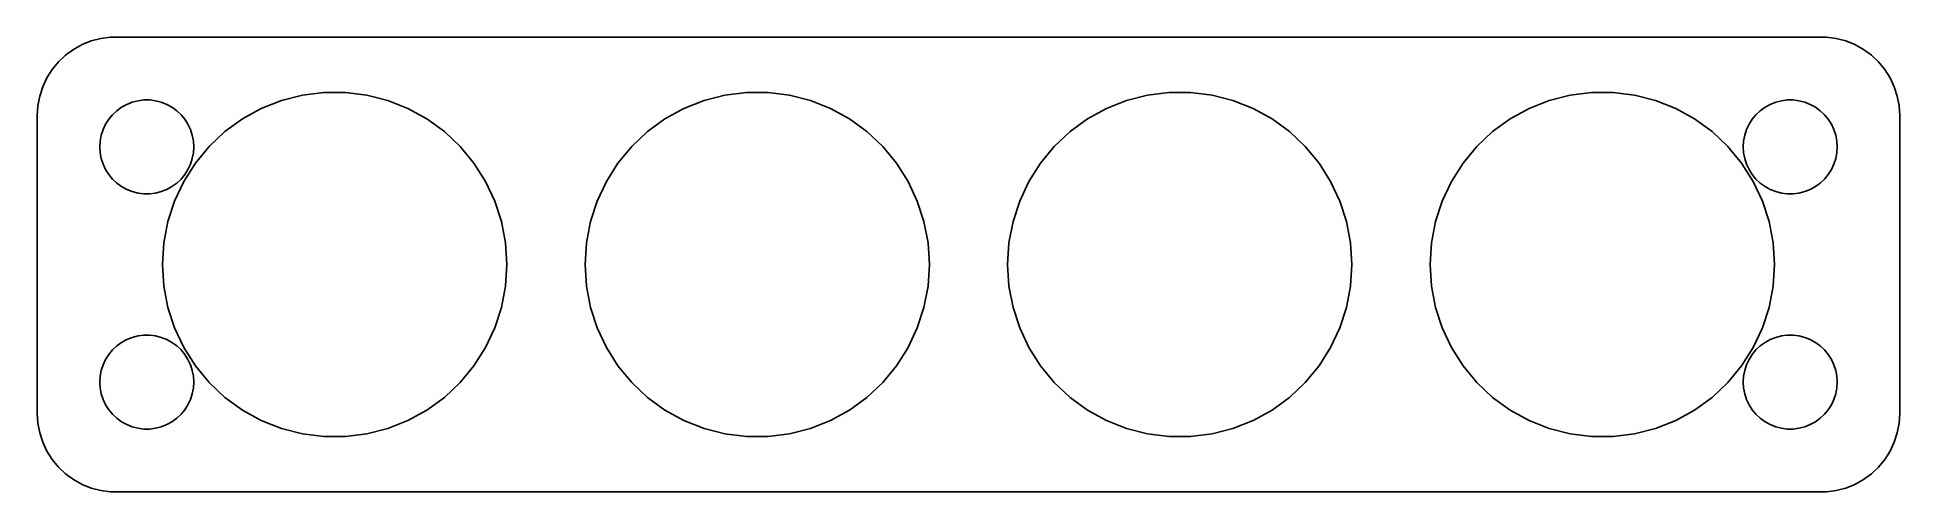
# Model space of a CAD drawing. Header units: metres. Extents: x -60 to 60, y -14 to 14.
import ezdxf

# ---------------------------------------------------------------- set-up
doc = ezdxf.new("R2010")
doc.units = ezdxf.units.M

msp = doc.modelspace()

# ---------------------------------------------------------------- linework, layer by layer
for p, q in [((-55.4369, 14.4114), (-56.0451, 14.2553)), ((-54.8139, 14.4901), (-55.4369, 14.4114)), ((54.8139, 14.4901), (-54.8139, 14.4901)), ((55.4369, 14.4114), (54.8139, 14.4901)), ((56.0451, 14.2553), (55.4369, 14.4114)), ((-57.6871, 13.3526), (-58.1448, 12.9227)), ((-57.1791, 13.7216), (-57.6871, 13.3526)), ((-56.6289, 14.0241), (-57.1791, 13.7216)), ((-56.0451, 14.2553), (-56.6289, 14.0241)), ((56.6289, 14.0241), (56.0451, 14.2553)), ((57.1791, 13.7216), (56.6289, 14.0241)), ((57.6871, 13.3526), (57.1791, 13.7216)), ((58.1448, 12.9227), (57.6871, 13.3526)), ((-58.8815, 11.9088), (-59.1489, 11.3406)), ((-58.5451, 12.4389), (-58.8815, 11.9088)), ((-58.1448, 12.9227), (-58.5451, 12.4389)), ((58.5451, 12.4389), (58.1448, 12.9227)), ((58.8815, 11.9088), (58.5451, 12.4389)), ((59.1489, 11.3406), (58.8815, 11.9088)), ((-59.3429, 10.7434), (-59.4606, 10.1267)), ((-59.1489, 11.3406), (-59.3429, 10.7434)), ((-43.8992, 10.4616), (-42.5612, 10.8051)), ((-42.5612, 10.8051), (-41.1907, 10.9783)), ((-41.1907, 10.9783), (-39.8093, 10.9783)), ((-39.8093, 10.9783), (-38.4388, 10.8051)), ((-38.4388, 10.8051), (-37.1008, 10.4616)), ((-16.8992, 10.4616), (-15.5612, 10.8051)), ((-15.5612, 10.8051), (-14.1907, 10.9783)), ((-14.1907, 10.9783), (-12.8093, 10.9783)), ((-12.8093, 10.9783), (-11.4388, 10.8051)), ((-11.4388, 10.8051), (-10.1008, 10.4616)), ((10.1008, 10.4616), (11.4388, 10.8051)), ((11.4388, 10.8051), (12.8093, 10.9783)), ((12.8093, 10.9783), (14.1907, 10.9783)), ((14.1907, 10.9783), (15.5612, 10.8051)), ((15.5612, 10.8051), (16.8992, 10.4616)), ((37.1008, 10.4616), (38.4388, 10.8051)), ((38.4388, 10.8051), (39.8093, 10.9783)), ((39.8093, 10.9783), (41.1907, 10.9783)), ((41.1907, 10.9783), (42.5612, 10.8051)), ((42.5612, 10.8051), (43.8992, 10.4616)), ((59.3429, 10.7434), (59.1489, 11.3406)), ((59.4606, 10.1267), (59.3429, 10.7434)), ((-59.4606, 10.1267), (-59.5, 9.5)), ((-54.927, 9.26335), (-54.6869, 9.55363)), ((-54.6869, 9.55363), (-54.4123, 9.81154)), ((-54.4123, 9.81154), (-54.1075, 10.033)), ((-54.1075, 10.033), (-53.7773, 10.2145)), ((-53.7773, 10.2145), (-53.427, 10.3532)), ((-53.427, 10.3532), (-53.0621, 10.4469)), ((-53.0621, 10.4469), (-52.6884, 10.4941)), ((-52.6884, 10.4941), (-52.3116, 10.4941)), ((-52.3116, 10.4941), (-51.9379, 10.4469)), ((-51.9379, 10.4469), (-51.5729, 10.3532)), ((-51.5729, 10.3532), (-51.2227, 10.2145)), ((-51.2227, 10.2145), (-50.8925, 10.033)), ((-50.8925, 10.033), (-50.5877, 9.81154)), ((-50.5877, 9.81154), (-50.3131, 9.55363)), ((-50.3131, 9.55363), (-50.0729, 9.26335)), ((-46.3941, 9.2876), (-45.1836, 9.95309)), ((-45.1836, 9.95309), (-43.8992, 10.4616)), ((-37.1008, 10.4616), (-35.8164, 9.95309)), ((-35.8164, 9.95309), (-34.6059, 9.2876)), ((-19.3941, 9.2876), (-18.1836, 9.95309)), ((-18.1836, 9.95309), (-16.8992, 10.4616)), ((-10.1008, 10.4616), (-8.81642, 9.95309)), ((-8.81642, 9.95309), (-7.6059, 9.2876)), ((7.6059, 9.2876), (8.81642, 9.95309)), ((8.81642, 9.95309), (10.1008, 10.4616)), ((16.8992, 10.4616), (18.1836, 9.95309)), ((18.1836, 9.95309), (19.3941, 9.2876)), ((34.6059, 9.2876), (35.8164, 9.95309)), ((35.8164, 9.95309), (37.1008, 10.4616)), ((43.8992, 10.4616), (45.1836, 9.95309)), ((45.1836, 9.95309), (46.3941, 9.2876)), ((50.0729, 9.26335), (50.3131, 9.55363)), ((50.3131, 9.55363), (50.5877, 9.81154)), ((50.5877, 9.81154), (50.8925, 10.033)), ((50.8925, 10.033), (51.2227, 10.2145)), ((51.2227, 10.2145), (51.5729, 10.3532)), ((51.5729, 10.3532), (51.9379, 10.4469)), ((51.9379, 10.4469), (52.3116, 10.4941)), ((52.3116, 10.4941), (52.6884, 10.4941)), ((52.6884, 10.4941), (53.0621, 10.4469)), ((53.0621, 10.4469), (53.427, 10.3532)), ((53.427, 10.3532), (53.7773, 10.2145)), ((53.7773, 10.2145), (54.1075, 10.033)), ((54.1075, 10.033), (54.4123, 9.81154)), ((54.4123, 9.81154), (54.6869, 9.55363)), ((54.6869, 9.55363), (54.927, 9.26335)), ((59.5, 9.5), (59.4606, 10.1267)), ((-59.5, 9.5), (-59.5, -9.5)), ((-55.4057, 8.24606), (-55.2893, 8.60437)), ((-55.2893, 8.60437), (-55.1289, 8.94525)), ((-55.1289, 8.94525), (-54.927, 9.26335)), ((-50.0729, 9.26335), (-49.8711, 8.94525)), ((-49.8711, 8.94525), (-49.7107, 8.60437)), ((-49.7107, 8.60437), (-49.5942, 8.24606)), ((-48.5186, 7.53001), (-47.5117, 8.47563)), ((-47.5117, 8.47563), (-46.3941, 9.2876)), ((-34.6059, 9.2876), (-33.4883, 8.47563)), ((-33.4883, 8.47563), (-32.4813, 7.53001)), ((-21.5186, 7.53001), (-20.5117, 8.47563)), ((-20.5117, 8.47563), (-19.3941, 9.2876)), ((-7.6059, 9.2876), (-6.48833, 8.47563)), ((-6.48833, 8.47563), (-5.48134, 7.53001)), ((5.48134, 7.53001), (6.48833, 8.47563)), ((6.48833, 8.47563), (7.6059, 9.2876)), ((19.3941, 9.2876), (20.5117, 8.47563)), ((20.5117, 8.47563), (21.5186, 7.53001)), ((32.4813, 7.53001), (33.4883, 8.47563)), ((33.4883, 8.47563), (34.6059, 9.2876)), ((46.3941, 9.2876), (47.5117, 8.47563)), ((47.5117, 8.47563), (48.5186, 7.53001)), ((49.5942, 8.24606), (49.7107, 8.60437)), ((49.7107, 8.60437), (49.8711, 8.94525)), ((49.8711, 8.94525), (50.0729, 9.26335)), ((54.927, 9.26335), (55.1289, 8.94525)), ((55.1289, 8.94525), (55.2893, 8.60437)), ((55.2893, 8.60437), (55.4057, 8.24606)), ((59.5, -9.5), (59.5, 9.5)), ((-55.5, 7.5), (-55.4763, 7.87599)), ((-55.4763, 7.12399), (-55.5, 7.5)), ((-55.4763, 7.87599), (-55.4057, 8.24606)), ((-49.5942, 8.24606), (-49.5237, 7.87599)), ((-49.5237, 7.87599), (-49.5, 7.5)), ((-49.5, 7.5), (-49.5237, 7.12399)), ((-49.3992, 6.46564), (-48.5186, 7.53001)), ((-32.4813, 7.53001), (-31.6008, 6.46564)), ((-22.3992, 6.46564), (-21.5186, 7.53001)), ((-5.48134, 7.53001), (-4.6008, 6.46564)), ((4.6008, 6.46564), (5.48134, 7.53001)), ((21.5186, 7.53001), (22.3992, 6.46564)), ((31.6008, 6.46564), (32.4813, 7.53001)), ((48.5186, 7.53001), (49.3992, 6.46564)), ((49.5, 7.5), (49.5237, 7.87599)), ((49.5237, 7.12399), (49.5, 7.5)), ((49.5237, 7.87599), (49.5942, 8.24606)), ((55.4057, 8.24606), (55.4763, 7.87599)), ((55.4763, 7.87599), (55.5, 7.5)), ((55.5, 7.5), (55.4763, 7.12399)), ((-55.4057, 6.75392), (-55.4763, 7.12399)), ((-55.2893, 6.39561), (-55.4057, 6.75392)), ((-55.1289, 6.05473), (-55.2893, 6.39561)), ((-54.927, 5.73663), (-55.1289, 6.05473)), ((-50.1394, 5.29929), (-49.3992, 6.46564)), ((-49.8711, 6.05473), (-50.0729, 5.73663)), ((-49.7107, 6.39561), (-49.8711, 6.05473)), ((-49.5942, 6.75392), (-49.7107, 6.39561)), ((-49.5237, 7.12399), (-49.5942, 6.75392)), ((-31.6008, 6.46564), (-30.8606, 5.29929)), ((-23.1394, 5.29929), (-22.3992, 6.46564)), ((-4.6008, 6.46564), (-3.86063, 5.29929)), ((3.86063, 5.29929), (4.6008, 6.46564)), ((22.3992, 6.46564), (23.1394, 5.29929)), ((30.8606, 5.29929), (31.6008, 6.46564)), ((49.3992, 6.46564), (50.1394, 5.29929)), ((49.5942, 6.75392), (49.5237, 7.12399)), ((49.7107, 6.39561), (49.5942, 6.75392)), ((49.8711, 6.05473), (49.7107, 6.39561)), ((50.0729, 5.73663), (49.8711, 6.05473)), ((55.1289, 6.05473), (54.927, 5.73663)), ((55.2893, 6.39561), (55.1289, 6.05473)), ((55.4057, 6.75392), (55.2893, 6.39561)), ((55.4763, 7.12399), (55.4057, 6.75392)), ((-54.6869, 5.44635), (-54.927, 5.73663)), ((-54.4123, 5.18845), (-54.6869, 5.44635)), ((-54.1075, 4.96701), (-54.4123, 5.18845)), ((-53.7773, 4.78551), (-54.1075, 4.96701)), ((-53.427, 4.64682), (-53.7773, 4.78551)), ((-51.2227, 4.78551), (-51.5729, 4.64682)), ((-50.8925, 4.96701), (-51.2227, 4.78551)), ((-50.5877, 5.18845), (-50.8925, 4.96701)), ((-50.7275, 4.04936), (-50.1394, 5.29929)), ((-50.3131, 5.44635), (-50.5877, 5.18845)), ((-50.0729, 5.73663), (-50.3131, 5.44635)), ((-30.8606, 5.29929), (-30.2724, 4.04936)), ((-23.7275, 4.04936), (-23.1394, 5.29929)), ((-3.86063, 5.29929), (-3.27245, 4.04936)), ((3.27245, 4.04936), (3.86063, 5.29929)), ((23.1394, 5.29929), (23.7275, 4.04936)), ((30.2724, 4.04936), (30.8606, 5.29929)), ((50.3131, 5.44635), (50.0729, 5.73663)), ((50.1394, 5.29929), (50.7275, 4.04936)), ((50.5877, 5.18845), (50.3131, 5.44635)), ((50.8925, 4.96701), (50.5877, 5.18845)), ((51.2227, 4.78551), (50.8925, 4.96701)), ((51.5729, 4.64682), (51.2227, 4.78551)), ((53.7773, 4.78551), (53.427, 4.64682)), ((54.1075, 4.96701), (53.7773, 4.78551)), ((54.4123, 5.18845), (54.1075, 4.96701)), ((54.6869, 5.44635), (54.4123, 5.18845)), ((54.927, 5.73663), (54.6869, 5.44635)), ((-53.0621, 4.55313), (-53.427, 4.64682)), ((-52.6884, 4.50591), (-53.0621, 4.55313)), ((-52.3116, 4.50591), (-52.6884, 4.50591)), ((-51.9379, 4.55313), (-52.3116, 4.50591)), ((-51.5729, 4.64682), (-51.9379, 4.55313)), ((-51.1544, 2.73558), (-50.7275, 4.04936)), ((-30.2724, 4.04936), (-29.8456, 2.73558)), ((-24.1544, 2.73558), (-23.7275, 4.04936)), ((-3.27245, 4.04936), (-2.84558, 2.73558)), ((2.84558, 2.73558), (3.27245, 4.04936)), ((23.7275, 4.04936), (24.1544, 2.73558)), ((29.8456, 2.73558), (30.2724, 4.04936)), ((50.7275, 4.04936), (51.1544, 2.73558)), ((51.9379, 4.55313), (51.5729, 4.64682)), ((52.3116, 4.50591), (51.9379, 4.55313)), ((52.6884, 4.50591), (52.3116, 4.50591)), ((53.0621, 4.55313), (52.6884, 4.50591)), ((53.427, 4.64682), (53.0621, 4.55313)), ((-51.4133, 1.37866), (-51.1544, 2.73558)), ((-29.8456, 2.73558), (-29.5867, 1.37866)), ((-24.4133, 1.37866), (-24.1544, 2.73558)), ((-2.84558, 2.73558), (-2.58673, 1.37866)), ((2.58673, 1.37866), (2.84558, 2.73558)), ((24.1544, 2.73558), (24.4133, 1.37866)), ((29.5867, 1.37866), (29.8456, 2.73558)), ((51.1544, 2.73558), (51.4133, 1.37866)), ((-51.5, 0), (-51.4133, 1.37866)), ((-29.5867, 1.37866), (-29.5, 0)), ((-24.5, 0), (-24.4133, 1.37866)), ((-2.58673, 1.37866), (-2.5, 0)), ((2.5, 0), (2.58673, 1.37866)), ((24.4133, 1.37866), (24.5, 0)), ((29.5, 0), (29.5867, 1.37866)), ((51.4133, 1.37866), (51.5, 0)), ((-51.4133, -1.37866), (-51.5, 0)), ((-29.5, 0), (-29.5867, -1.37866)), ((-24.4133, -1.37866), (-24.5, 0)), ((-2.5, 0), (-2.58673, -1.37866)), ((2.58673, -1.37866), (2.5, 0)), ((24.5, 0), (24.4133, -1.37866)), ((29.5867, -1.37866), (29.5, 0)), ((51.5, 0), (51.4133, -1.37866)), ((-51.1544, -2.73558), (-51.4133, -1.37866)), ((-29.5867, -1.37866), (-29.8456, -2.73558)), ((-24.1544, -2.73558), (-24.4133, -1.37866)), ((-2.58673, -1.37866), (-2.84558, -2.73558)), ((2.84558, -2.73558), (2.58673, -1.37866)), ((24.4133, -1.37866), (24.1544, -2.73558)), ((29.8456, -2.73558), (29.5867, -1.37866)), ((51.4133, -1.37866), (51.1544, -2.73558)), ((-50.7275, -4.04936), (-51.1544, -2.73558)), ((-29.8456, -2.73558), (-30.2724, -4.04936)), ((-23.7275, -4.04936), (-24.1544, -2.73558)), ((-2.84558, -2.73558), (-3.27245, -4.04936)), ((3.27245, -4.04936), (2.84558, -2.73558)), ((24.1544, -2.73558), (23.7275, -4.04936)), ((30.2724, -4.04936), (29.8456, -2.73558)), ((51.1544, -2.73558), (50.7275, -4.04936)), ((-53.7773, -4.78551), (-53.427, -4.64682)), ((-53.427, -4.64682), (-53.0621, -4.55313)), ((-53.0621, -4.55313), (-52.6884, -4.50591)), ((-52.6884, -4.50591), (-52.3116, -4.50591)), ((-52.3116, -4.50591), (-51.9379, -4.55313)), ((-51.9379, -4.55313), (-51.5729, -4.64682)), ((-51.5729, -4.64682), (-51.2227, -4.78551)), ((-50.1394, -5.29929), (-50.7275, -4.04936)), ((-30.2724, -4.04936), (-30.8606, -5.29929)), ((-23.1394, -5.29929), (-23.7275, -4.04936)), ((-3.27245, -4.04936), (-3.86063, -5.29929)), ((3.86063, -5.29929), (3.27245, -4.04936)), ((23.7275, -4.04936), (23.1394, -5.29929)), ((30.8606, -5.29929), (30.2724, -4.04936)), ((50.7275, -4.04936), (50.1394, -5.29929)), ((51.2227, -4.78551), (51.5729, -4.64682)), ((51.5729, -4.64682), (51.9379, -4.55313)), ((51.9379, -4.55313), (52.3116, -4.50591)), ((52.3116, -4.50591), (52.6884, -4.50591)), ((52.6884, -4.50591), (53.0621, -4.55313)), ((53.0621, -4.55313), (53.427, -4.64682)), ((53.427, -4.64682), (53.7773, -4.78551)), ((-55.1289, -6.05473), (-54.927, -5.73663)), ((-54.927, -5.73663), (-54.6869, -5.44635)), ((-54.6869, -5.44635), (-54.4123, -5.18845)), ((-54.4123, -5.18845), (-54.1075, -4.96701)), ((-54.1075, -4.96701), (-53.7773, -4.78551)), ((-51.2227, -4.78551), (-50.8925, -4.96701)), ((-50.8925, -4.96701), (-50.5877, -5.18845)), ((-50.5877, -5.18845), (-50.3131, -5.44635)), ((-50.3131, -5.44635), (-50.0729, -5.73663)), ((-49.3992, -6.46564), (-50.1394, -5.29929)), ((-50.0729, -5.73663), (-49.8711, -6.05473)), ((-30.8606, -5.29929), (-31.6008, -6.46564)), ((-22.3992, -6.46564), (-23.1394, -5.29929)), ((-3.86063, -5.29929), (-4.6008, -6.46564)), ((4.6008, -6.46564), (3.86063, -5.29929)), ((23.1394, -5.29929), (22.3992, -6.46564)), ((31.6008, -6.46564), (30.8606, -5.29929)), ((50.1394, -5.29929), (49.3992, -6.46564)), ((49.8711, -6.05473), (50.0729, -5.73663)), ((50.0729, -5.73663), (50.3131, -5.44635)), ((50.3131, -5.44635), (50.5877, -5.18845)), ((50.5877, -5.18845), (50.8925, -4.96701)), ((50.8925, -4.96701), (51.2227, -4.78551)), ((53.7773, -4.78551), (54.1075, -4.96701)), ((54.1075, -4.96701), (54.4123, -5.18845)), ((54.4123, -5.18845), (54.6869, -5.44635)), ((54.6869, -5.44635), (54.927, -5.73663)), ((54.927, -5.73663), (55.1289, -6.05473)), ((-55.5, -7.5), (-55.4763, -7.12399)), ((-55.4763, -7.12399), (-55.4057, -6.75392)), ((-55.4057, -6.75392), (-55.2893, -6.39561)), ((-55.2893, -6.39561), (-55.1289, -6.05473)), ((-49.8711, -6.05473), (-49.7107, -6.39561)), ((-49.7107, -6.39561), (-49.5942, -6.75392)), ((-49.5942, -6.75392), (-49.5237, -7.12399)), ((-49.5237, -7.12399), (-49.5, -7.5)), ((-48.5186, -7.53001), (-49.3992, -6.46564)), ((-31.6008, -6.46564), (-32.4813, -7.53001)), ((-21.5186, -7.53001), (-22.3992, -6.46564)), ((-4.6008, -6.46564), (-5.48134, -7.53001)), ((5.48134, -7.53001), (4.6008, -6.46564)), ((22.3992, -6.46564), (21.5186, -7.53001)), ((32.4813, -7.53001), (31.6008, -6.46564)), ((49.3992, -6.46564), (48.5186, -7.53001)), ((49.5, -7.5), (49.5237, -7.12399)), ((49.5237, -7.12399), (49.5942, -6.75392)), ((49.5942, -6.75392), (49.7107, -6.39561)), ((49.7107, -6.39561), (49.8711, -6.05473)), ((55.1289, -6.05473), (55.2893, -6.39561)), ((55.2893, -6.39561), (55.4057, -6.75392)), ((55.4057, -6.75392), (55.4763, -7.12399)), ((55.4763, -7.12399), (55.5, -7.5)), ((-55.4763, -7.87599), (-55.5, -7.5)), ((-55.4057, -8.24606), (-55.4763, -7.87599)), ((-55.2893, -8.60437), (-55.4057, -8.24606)), ((-49.5942, -8.24606), (-49.7107, -8.60437)), ((-49.5237, -7.87599), (-49.5942, -8.24606)), ((-49.5, -7.5), (-49.5237, -7.87599)), ((-47.5117, -8.47563), (-48.5186, -7.53001)), ((-32.4813, -7.53001), (-33.4883, -8.47563)), ((-20.5117, -8.47563), (-21.5186, -7.53001)), ((-5.48134, -7.53001), (-6.48833, -8.47563)), ((6.48833, -8.47563), (5.48134, -7.53001)), ((21.5186, -7.53001), (20.5117, -8.47563)), ((33.4883, -8.47563), (32.4813, -7.53001)), ((48.5186, -7.53001), (47.5117, -8.47563)), ((49.5237, -7.87599), (49.5, -7.5)), ((49.5942, -8.24606), (49.5237, -7.87599)), ((49.7107, -8.60437), (49.5942, -8.24606)), ((55.4057, -8.24606), (55.2893, -8.60437)), ((55.4763, -7.87599), (55.4057, -8.24606)), ((55.5, -7.5), (55.4763, -7.87599)), ((-59.5, -9.5), (-59.4606, -10.1267)), ((-55.1289, -8.94525), (-55.2893, -8.60437)), ((-54.927, -9.26335), (-55.1289, -8.94525)), ((-54.6869, -9.55363), (-54.927, -9.26335)), ((-50.0729, -9.26335), (-50.3131, -9.55363)), ((-49.8711, -8.94525), (-50.0729, -9.26335)), ((-49.7107, -8.60437), (-49.8711, -8.94525)), ((-46.3941, -9.2876), (-47.5117, -8.47563)), ((-45.1836, -9.95309), (-46.3941, -9.2876)), ((-34.6059, -9.2876), (-35.8164, -9.95309)), ((-33.4883, -8.47563), (-34.6059, -9.2876)), ((-19.3941, -9.2876), (-20.5117, -8.47563)), ((-18.1836, -9.95309), (-19.3941, -9.2876)), ((-7.6059, -9.2876), (-8.81642, -9.95309)), ((-6.48833, -8.47563), (-7.6059, -9.2876)), ((7.6059, -9.2876), (6.48833, -8.47563)), ((8.81642, -9.95309), (7.6059, -9.2876)), ((19.3941, -9.2876), (18.1836, -9.95309)), ((20.5117, -8.47563), (19.3941, -9.2876)), ((34.6059, -9.2876), (33.4883, -8.47563)), ((35.8164, -9.95309), (34.6059, -9.2876)), ((46.3941, -9.2876), (45.1836, -9.95309)), ((47.5117, -8.47563), (46.3941, -9.2876)), ((49.8711, -8.94525), (49.7107, -8.60437)), ((50.0729, -9.26335), (49.8711, -8.94525)), ((50.3131, -9.55363), (50.0729, -9.26335)), ((54.927, -9.26335), (54.6869, -9.55363)), ((55.1289, -8.94525), (54.927, -9.26335)), ((55.2893, -8.60437), (55.1289, -8.94525)), ((59.4606, -10.1267), (59.5, -9.5)), ((-59.4606, -10.1267), (-59.3429, -10.7434)), ((-54.4123, -9.81154), (-54.6869, -9.55363)), ((-54.1075, -10.033), (-54.4123, -9.81154)), ((-53.7773, -10.2145), (-54.1075, -10.033)), ((-53.427, -10.3532), (-53.7773, -10.2145)), ((-53.0621, -10.4469), (-53.427, -10.3532)), ((-52.6884, -10.4941), (-53.0621, -10.4469)), ((-52.3116, -10.4941), (-52.6884, -10.4941)), ((-51.9379, -10.4469), (-52.3116, -10.4941)), ((-51.5729, -10.3532), (-51.9379, -10.4469)), ((-51.2227, -10.2145), (-51.5729, -10.3532)), ((-50.8925, -10.033), (-51.2227, -10.2145)), ((-50.5877, -9.81154), (-50.8925, -10.033)), ((-50.3131, -9.55363), (-50.5877, -9.81154)), ((-43.8992, -10.4616), (-45.1836, -9.95309)), ((-42.5612, -10.8051), (-43.8992, -10.4616)), ((-37.1008, -10.4616), (-38.4388, -10.8051)), ((-35.8164, -9.95309), (-37.1008, -10.4616)), ((-16.8992, -10.4616), (-18.1836, -9.95309)), ((-15.5612, -10.8051), (-16.8992, -10.4616)), ((-10.1008, -10.4616), (-11.4388, -10.8051)), ((-8.81642, -9.95309), (-10.1008, -10.4616)), ((10.1008, -10.4616), (8.81642, -9.95309)), ((11.4388, -10.8051), (10.1008, -10.4616)), ((16.8992, -10.4616), (15.5612, -10.8051)), ((18.1836, -9.95309), (16.8992, -10.4616)), ((37.1008, -10.4616), (35.8164, -9.95309)), ((38.4388, -10.8051), (37.1008, -10.4616)), ((43.8992, -10.4616), (42.5612, -10.8051)), ((45.1836, -9.95309), (43.8992, -10.4616)), ((50.5877, -9.81154), (50.3131, -9.55363)), ((50.8925, -10.033), (50.5877, -9.81154)), ((51.2227, -10.2145), (50.8925, -10.033)), ((51.5729, -10.3532), (51.2227, -10.2145)), ((51.9379, -10.4469), (51.5729, -10.3532)), ((52.3116, -10.4941), (51.9379, -10.4469)), ((52.6884, -10.4941), (52.3116, -10.4941)), ((53.0621, -10.4469), (52.6884, -10.4941)), ((53.427, -10.3532), (53.0621, -10.4469)), ((53.7773, -10.2145), (53.427, -10.3532)), ((54.1075, -10.033), (53.7773, -10.2145)), ((54.4123, -9.81154), (54.1075, -10.033)), ((54.6869, -9.55363), (54.4123, -9.81154)), ((59.3429, -10.7434), (59.4606, -10.1267)), ((-59.3429, -10.7434), (-59.1489, -11.3406)), ((-59.1489, -11.3406), (-58.8815, -11.9088)), ((-41.1907, -10.9783), (-42.5612, -10.8051)), ((-39.8093, -10.9783), (-41.1907, -10.9783)), ((-38.4388, -10.8051), (-39.8093, -10.9783)), ((-14.1907, -10.9783), (-15.5612, -10.8051)), ((-12.8093, -10.9783), (-14.1907, -10.9783)), ((-11.4388, -10.8051), (-12.8093, -10.9783)), ((12.8093, -10.9783), (11.4388, -10.8051)), ((14.1907, -10.9783), (12.8093, -10.9783)), ((15.5612, -10.8051), (14.1907, -10.9783)), ((39.8093, -10.9783), (38.4388, -10.8051)), ((41.1907, -10.9783), (39.8093, -10.9783)), ((42.5612, -10.8051), (41.1907, -10.9783)), ((58.8815, -11.9088), (59.1489, -11.3406)), ((59.1489, -11.3406), (59.3429, -10.7434)), ((-58.8815, -11.9088), (-58.5451, -12.4389)), ((-58.5451, -12.4389), (-58.1448, -12.9227)), ((-58.1448, -12.9227), (-57.6871, -13.3526)), ((57.6871, -13.3526), (58.1448, -12.9227)), ((58.1448, -12.9227), (58.5451, -12.4389)), ((58.5451, -12.4389), (58.8815, -11.9088)), ((-57.6871, -13.3526), (-57.1791, -13.7216)), ((-57.1791, -13.7216), (-56.6289, -14.0241)), ((-56.6289, -14.0241), (-56.0451, -14.2553)), ((-56.0451, -14.2553), (-55.4369, -14.4114)), ((55.4369, -14.4114), (56.0451, -14.2553)), ((56.0451, -14.2553), (56.6289, -14.0241)), ((56.6289, -14.0241), (57.1791, -13.7216)), ((57.1791, -13.7216), (57.6871, -13.3526)), ((-55.4369, -14.4114), (-54.8139, -14.4901)), ((-54.8139, -14.4901), (54.8139, -14.4901)), ((54.8139, -14.4901), (55.4369, -14.4114))]:
    msp.add_line(p, q)

doc.saveas('drawing.dxf')
